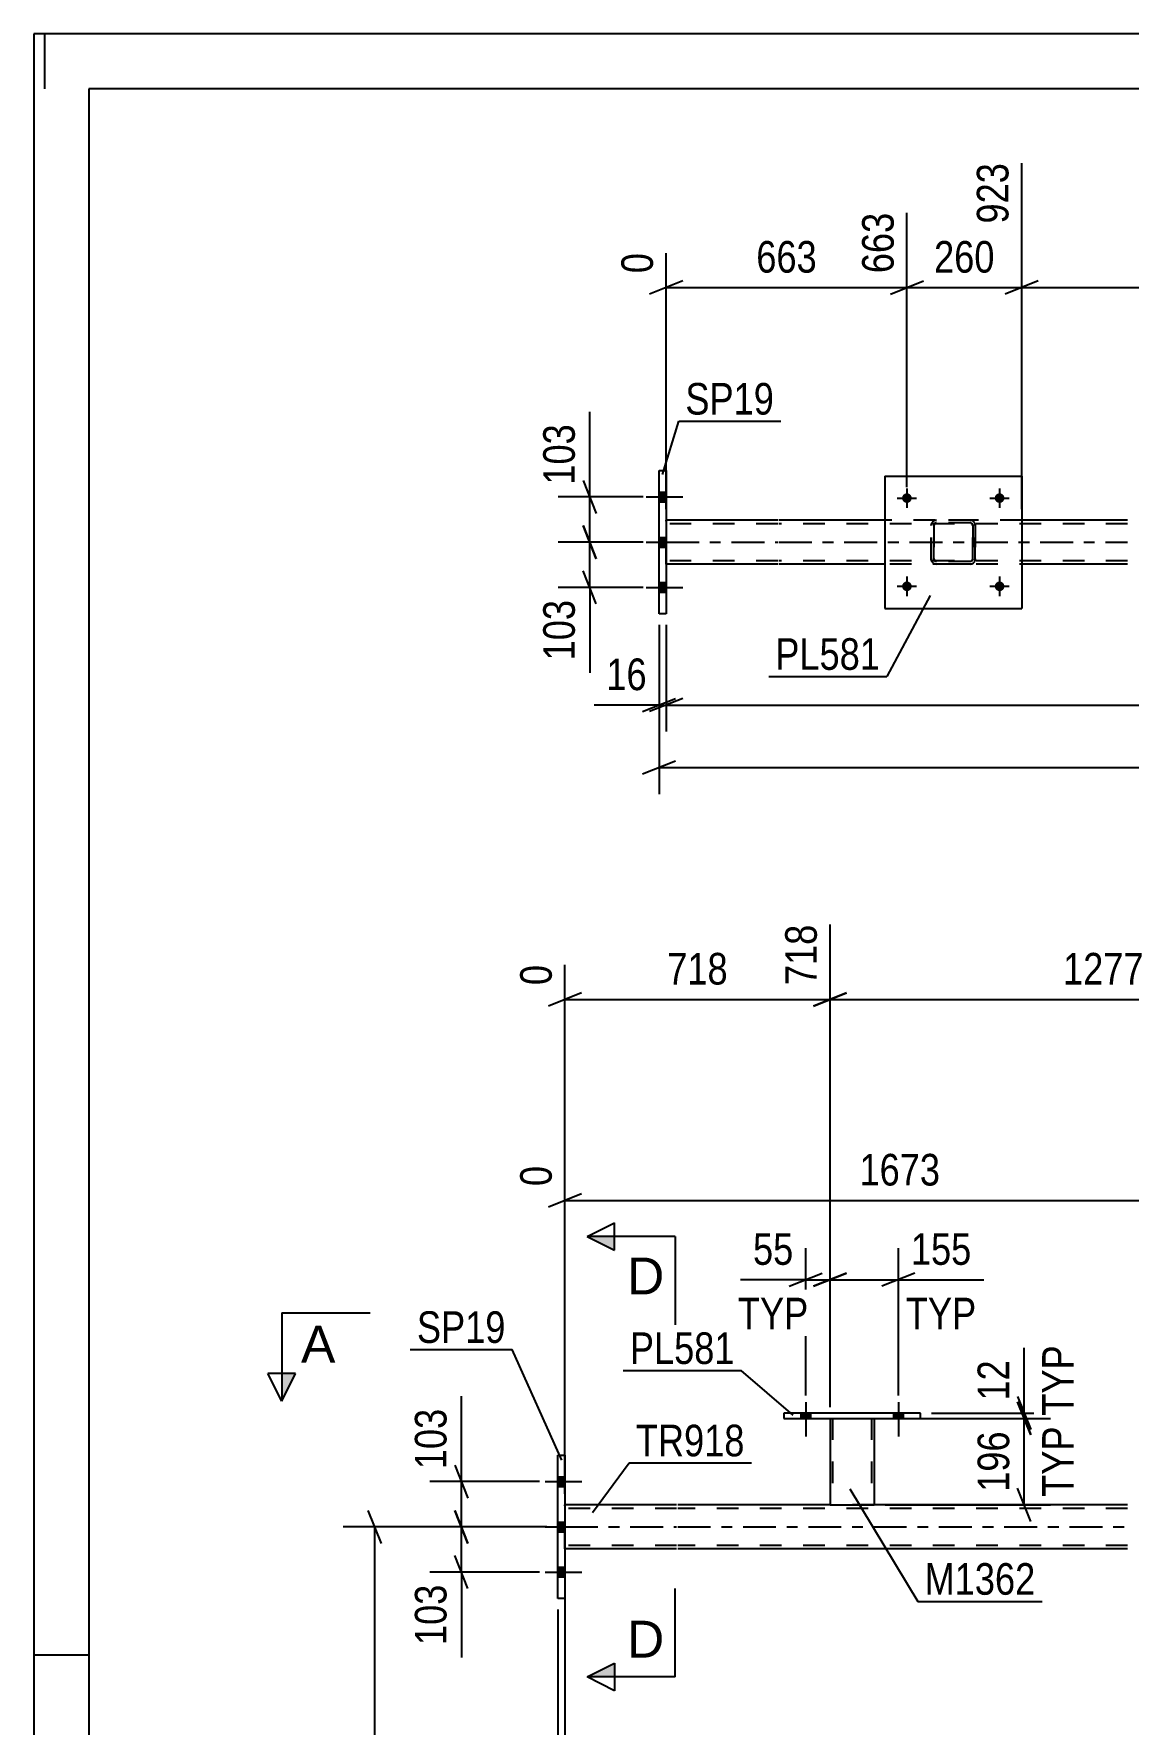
# Model space of a CAD drawing. Header units: millimetres. Extents: x 0 to 841, y 0 to 594.
# Drawn here: x 0 to 99.2, y 440.8 to 594 of the extents above; entities that cross this region are included whole.
import ezdxf

# ---------------------------------------------------------------- set-up
doc = ezdxf.new("R2010")
doc.units = ezdxf.units.MM
doc.linetypes.add('DXK_LINE_DOT2', pattern=[3.9198, 1.9599, -1.9599])
doc.linetypes.add('DXK_LINE_DOT3', pattern=[5.9187, 2.979, -0.9799, 0.9799, -0.9799])
doc.styles.add('Arial', font='ARIAL.TTF', dxfattribs={"height": 0.2})
doc.styles.add('Arial Narrow', font='ARIALN.TTF', dxfattribs={"height": 0.2})

# ---------------------------------------------------------------- blocks, each defined once
blk = doc.blocks.new('Unknown-814748264-1133')
at = {"color": 5, "linetype": 'Continuous'}
for p, q in [((841, 594), (0, 594)), ((0, 594), (0, 0)), ((1, 589), (1, 594)), ((836, 589), (5, 589)), ((5, 589), (5, 5)), ((5, 447), (0, 447))]:
    blk.add_line(p, q, dxfattribs=at)
blk = doc.blocks.new('Bolt-814748264-4861 - 4858')
at = {"linetype": 'Continuous'}
for points in [[(79.57, 543.91, -1), (78.69, 543.91, -1)], [(87.97, 543.91, -1), (87.09, 543.91, -1)]]:
    blk.add_hatch(color=1, dxfattribs=at).paths.add_polyline_path(points)
at = {"color": 1, "linetype": 'Continuous'}
for p, q in [((79.13, 544.79), (79.13, 543.03)), ((87.53, 544.79), (87.53, 543.03)), ((78.25, 543.91), (80.01, 543.91)), ((86.65, 543.91), (88.41, 543.91))]:
    blk.add_line(p, q, dxfattribs=at)
blk = doc.blocks.new('Bolt-814748264-4860 - 4858')
at = {"linetype": 'Continuous'}
for points in [[(79.57, 551.91, -1), (78.69, 551.91, -1)], [(87.97, 551.91, -1), (87.09, 551.91, -1)]]:
    blk.add_hatch(color=1, dxfattribs=at).paths.add_polyline_path(points)
at = {"color": 1, "linetype": 'Continuous'}
for p, q in [((78.25, 551.91), (80.01, 551.91)), ((79.13, 552.79), (79.13, 551.03)), ((86.65, 551.91), (88.41, 551.91)), ((87.53, 552.79), (87.53, 551.03))]:
    blk.add_line(p, q, dxfattribs=at)
blk = doc.blocks.new('Part-814748264-4892 - 4858')
at = {"color": 2, "linetype": 'Continuous'}
for p, q in [((77.13, 553.91), (77.13, 541.91)), ((77.13, 553.91), (89.53, 553.91)), ((89.53, 553.91), (89.53, 541.91)), ((77.13, 541.91), (89.53, 541.91))]:
    blk.add_line(p, q, dxfattribs=at)
blk = doc.blocks.new('Part-814748264-4893 - 4858')
at = {"color": 7, "linetype": 'DXK_LINE_DOT2'}
for p, q in [((81.33, 549.43), (81.37, 549.61)), ((81.37, 549.61), (81.33, 549.43)), ((81.33, 546.39), (81.33, 549.43)), ((81.33, 549.43), (81.33, 549.43)), ((81.33, 546.39), (81.33, 549.43)), ((81.57, 549.43), (81.59, 549.52)), ((81.59, 549.52), (81.57, 549.43)), ((81.57, 546.39), (81.57, 549.43)), ((81.57, 549.43), (81.57, 549.43)), ((81.57, 549.43), (81.57, 546.39)), ((81.59, 549.52), (81.64, 549.6)), ((81.64, 549.6), (81.59, 549.52)), ((81.63, 549.87), (81.81, 549.91)), ((81.81, 549.91), (81.63, 549.87)), ((81.72, 549.65), (81.64, 549.6)), ((81.81, 549.67), (81.72, 549.65)), ((84.85, 549.91), (81.81, 549.91)), ((84.85, 549.67), (81.81, 549.67)), ((84.85, 549.91), (85.04, 549.87)), ((85.04, 549.87), (84.85, 549.91)), ((84.94, 549.65), (84.85, 549.67)), ((84.94, 549.65), (85.02, 549.6)), ((85.02, 549.6), (85.07, 549.52)), ((85.07, 549.52), (85.02, 549.6)), ((85.07, 549.52), (85.09, 549.43)), ((85.09, 549.43), (85.07, 549.52)), ((85.09, 546.39), (85.09, 549.43)), ((85.09, 549.43), (85.09, 549.43)), ((85.09, 549.43), (85.09, 546.39)), ((85.3, 549.61), (85.33, 549.43)), ((85.33, 549.43), (85.3, 549.61)), ((85.33, 546.39), (85.33, 549.43)), ((85.33, 549.43), (85.33, 549.43)), ((85.33, 549.43), (85.33, 546.39)), ((81.33, 546.39), (81.33, 546.39)), ((81.37, 546.2), (81.33, 546.39)), ((81.33, 546.39), (81.37, 546.2)), ((81.57, 546.39), (81.57, 546.39)), ((81.59, 546.3), (81.57, 546.39)), ((81.57, 546.39), (81.59, 546.3)), ((81.64, 546.22), (81.59, 546.3)), ((81.59, 546.3), (81.64, 546.22)), ((81.81, 545.91), (81.63, 545.94)), ((81.63, 545.94), (81.81, 545.91)), ((81.72, 546.17), (81.64, 546.22)), ((81.81, 546.15), (81.72, 546.17)), ((84.85, 546.15), (81.81, 546.15)), ((84.85, 545.91), (81.81, 545.91)), ((84.94, 546.17), (84.85, 546.15)), ((85.04, 545.94), (84.85, 545.91)), ((84.85, 545.91), (85.04, 545.94)), ((85.02, 546.22), (84.94, 546.17)), ((85.07, 546.3), (85.02, 546.22)), ((85.02, 546.22), (85.07, 546.3)), ((85.09, 546.39), (85.07, 546.3)), ((85.07, 546.3), (85.09, 546.39)), ((85.09, 546.39), (85.09, 546.39)), ((85.33, 546.39), (85.3, 546.2)), ((85.3, 546.2), (85.33, 546.39)), ((85.33, 546.39), (85.33, 546.39))]:
    blk.add_line(p, q, dxfattribs=at)
at = {"color": 7, "linetype": 'DXK_LINE_DOT3'}
blk.add_line((83.33, 547.91), (83.33, 547.91), dxfattribs=at)
at = {"color": 7, "linetype": 'DXK_LINE_DOT2'}
for centre, start, end in [((81.81, 549.43), 112.5, 157.5), ((81.81, 549.43), 112.5, 157.5), ((84.85, 549.43), 22.5, 67.5), ((84.85, 549.43), 22.5, 67.5), ((81.81, 546.39), 202.5, 247.5), ((81.81, 546.39), 202.5, 247.5), ((84.85, 546.39), 292.5, 337.5), ((84.85, 546.39), 292.5, 337.5)]:
    blk.add_arc(centre, 0.48, start, end, dxfattribs=at)
blk = doc.blocks.new('Part-814748264-5004 - 4858')
at = {"color": 2, "linetype": 'Continuous'}
for p, q in [((56.67, 554.41), (57.31, 554.41)), ((56.67, 541.41), (56.67, 554.41)), ((57.31, 554.41), (57.31, 541.41)), ((57.31, 541.41), (56.67, 541.41))]:
    blk.add_line(p, q, dxfattribs=at)
blk = doc.blocks.new('Bolt-814748264-5053 - 4858')
at = {"linetype": 'Continuous'}
for points in [[(57.31, 551.57), (57.31, 552.45), (56.67, 552.45), (56.67, 551.57)], [(57.31, 551.57), (57.31, 552.45), (56.67, 552.45), (56.67, 551.57)], [(57.31, 551.57), (57.31, 552.45), (56.67, 552.45), (56.67, 551.57)], [(57.31, 547.47), (57.31, 548.35), (56.67, 548.35), (56.67, 547.47)], [(57.31, 547.47), (57.31, 548.35), (56.67, 548.35), (56.67, 547.47)], [(57.31, 543.37), (57.31, 544.25), (56.67, 544.25), (56.67, 543.37)], [(57.31, 543.37), (57.31, 544.25), (56.67, 544.25), (56.67, 543.37)], [(57.31, 543.37), (57.31, 544.25), (56.67, 544.25), (56.67, 543.37)]]:
    blk.add_hatch(color=1, dxfattribs=at).paths.add_polyline_path(points)
at = {"color": 1, "linetype": 'Continuous'}
for p, q in [((55.51, 552.01), (58.83, 552.01)), ((55.51, 552.01), (58.83, 552.01)), ((55.51, 552.01), (58.83, 552.01)), ((56.67, 552.45), (57.31, 552.45)), ((56.67, 552.45), (57.31, 552.45)), ((56.67, 552.45), (57.31, 552.45)), ((56.67, 551.57), (57.31, 551.57)), ((56.67, 551.57), (57.31, 551.57)), ((56.67, 551.57), (57.31, 551.57)), ((55.51, 547.91), (58.83, 547.91)), ((55.51, 547.91), (58.83, 547.91)), ((56.67, 548.35), (57.31, 548.35)), ((56.67, 548.35), (57.31, 548.35)), ((56.67, 547.47), (57.31, 547.47)), ((56.67, 547.47), (57.31, 547.47)), ((56.67, 544.25), (57.31, 544.25)), ((56.67, 544.25), (57.31, 544.25)), ((56.67, 544.25), (57.31, 544.25)), ((55.51, 543.81), (58.83, 543.81)), ((55.51, 543.81), (58.83, 543.81)), ((55.51, 543.81), (58.83, 543.81)), ((56.67, 543.37), (57.31, 543.37)), ((56.67, 543.37), (57.31, 543.37)), ((56.67, 543.37), (57.31, 543.37))]:
    blk.add_line(p, q, dxfattribs=at)
blk = doc.blocks.new('Part-814748264-5058 - 4858')
at = {"color": 2, "linetype": 'Continuous'}
for p, q in [((67.43, 549.91), (57.31, 549.91)), ((77.13, 549.91), (67.53, 549.91)), ((99.13, 549.91), (89.53, 549.91)), ((67.43, 545.91), (57.31, 545.91)), ((77.13, 545.91), (67.53, 545.91)), ((99.13, 545.91), (89.53, 545.91))]:
    blk.add_line(p, q, dxfattribs=at)
at = {"color": 7, "linetype": 'DXK_LINE_DOT2'}
for p, q in [((57.31, 545.91), (57.31, 549.91)), ((67.43, 549.59), (57.31, 549.59)), ((99.13, 549.59), (67.53, 549.59)), ((89.53, 549.91), (77.13, 549.91)), ((67.43, 546.23), (57.31, 546.23)), ((99.13, 546.23), (67.53, 546.23)), ((99.13, 545.91), (77.13, 545.91))]:
    blk.add_line(p, q, dxfattribs=at)
at = {"color": 7, "linetype": 'DXK_LINE_DOT3'}
for p, q in [((57.31, 547.91), (67.43, 547.91)), ((67.53, 547.91), (99.13, 547.91))]:
    blk.add_line(p, q, dxfattribs=at)
blk = doc.blocks.new('Bolt-814748264-3021 - 3014')
at = {"linetype": 'Continuous'}
for points in [[(69.52, 468.48), (70.4, 468.48), (70.4, 468.96), (69.52, 468.96)], [(77.92, 468.48), (78.8, 468.48), (78.8, 468.96), (77.92, 468.96)]]:
    blk.add_hatch(color=1, dxfattribs=at).paths.add_polyline_path(points)
at = {"color": 1, "linetype": 'Continuous'}
for p, q in [((69.52, 468.96), (69.52, 468.48)), ((69.96, 469.96), (69.96, 466.84)), ((70.4, 468.96), (70.4, 468.48)), ((77.92, 468.96), (77.92, 468.48)), ((78.36, 469.96), (78.36, 466.84)), ((78.8, 468.96), (78.8, 468.48))]:
    blk.add_line(p, q, dxfattribs=at)
blk = doc.blocks.new('Bolt-814748264-3028 - 3014')
at = {"linetype": 'Continuous'}
for points in [[(69.52, 468.48), (70.4, 468.48), (70.4, 468.96), (69.52, 468.96)], [(77.92, 468.48), (78.8, 468.48), (78.8, 468.96), (77.92, 468.96)]]:
    blk.add_hatch(color=1, dxfattribs=at).paths.add_polyline_path(points)
at = {"color": 1, "linetype": 'Continuous'}
for p, q in [((69.52, 468.96), (69.52, 468.48)), ((69.96, 469.96), (69.96, 466.84)), ((70.4, 468.96), (70.4, 468.48)), ((77.92, 468.96), (77.92, 468.48)), ((78.36, 469.96), (78.36, 466.84)), ((78.8, 468.96), (78.8, 468.48))]:
    blk.add_line(p, q, dxfattribs=at)
blk = doc.blocks.new('Part-814748264-3491 - 3014')
at = {"color": 2, "linetype": 'Continuous'}
for p, q in [((47.5, 452.14), (47.5, 465.14)), ((47.5, 465.14), (48.14, 465.14)), ((48.14, 465.14), (48.14, 452.14)), ((48.14, 452.14), (47.5, 452.14))]:
    blk.add_line(p, q, dxfattribs=at)
blk = doc.blocks.new('Part-814748264-3064 - 3014')
at = {"color": 2, "linetype": 'Continuous'}
for p, q in [((72.16, 468.48), (72.16, 460.64)), ((76.16, 468.48), (76.16, 460.64)), ((72.16, 460.64), (76.16, 460.64))]:
    blk.add_line(p, q, dxfattribs=at)
at = {"color": 7, "linetype": 'DXK_LINE_DOT2'}
for p, q in [((72.16, 468.48), (76.16, 468.48)), ((72.16, 468.48), (72.16, 468.48)), ((72.16, 468.48), (72.16, 468.48)), ((72.4, 468.48), (72.4, 460.64)), ((75.92, 468.48), (75.92, 460.64)), ((76.16, 468.48), (76.16, 468.48)), ((76.16, 468.48), (76.16, 468.48)), ((75.87, 460.64), (75.9, 460.64)), ((75.87, 460.64), (75.9, 460.64)), ((75.9, 460.64), (75.92, 460.64)), ((75.9, 460.64), (75.92, 460.64))]:
    blk.add_line(p, q, dxfattribs=at)
blk = doc.blocks.new('Part-814748264-3069 - 3014')
at = {"color": 2, "linetype": 'Continuous'}
for p, q in [((67.96, 468.96), (67.96, 468.48)), ((80.36, 468.96), (67.96, 468.96)), ((80.36, 468.48), (80.36, 468.96)), ((67.96, 468.48), (80.36, 468.48))]:
    blk.add_line(p, q, dxfattribs=at)
blk = doc.blocks.new('Bolt-814748264-3252 - 3014')
at = {"linetype": 'Continuous'}
for points in [[(48.14, 462.3), (48.14, 463.18), (47.5, 463.18), (47.5, 462.3)], [(48.14, 462.3), (48.14, 463.18), (47.5, 463.18), (47.5, 462.3)], [(48.14, 462.3), (48.14, 463.18), (47.5, 463.18), (47.5, 462.3)], [(48.14, 458.2), (48.14, 459.08), (47.5, 459.08), (47.5, 458.2)], [(48.14, 458.2), (48.14, 459.08), (47.5, 459.08), (47.5, 458.2)], [(48.14, 454.1), (48.14, 454.98), (47.5, 454.98), (47.5, 454.1)], [(48.14, 454.1), (48.14, 454.98), (47.5, 454.98), (47.5, 454.1)], [(48.14, 454.1), (48.14, 454.98), (47.5, 454.98), (47.5, 454.1)]]:
    blk.add_hatch(color=1, dxfattribs=at).paths.add_polyline_path(points)
at = {"color": 1, "linetype": 'Continuous'}
for p, q in [((47.5, 463.18), (48.14, 463.18)), ((47.5, 463.18), (48.14, 463.18)), ((47.5, 463.18), (48.14, 463.18)), ((46.34, 462.74), (49.66, 462.74)), ((46.34, 462.74), (49.66, 462.74)), ((46.34, 462.74), (49.66, 462.74)), ((47.5, 462.3), (48.14, 462.3)), ((47.5, 462.3), (48.14, 462.3)), ((47.5, 462.3), (48.14, 462.3)), ((46.34, 458.64), (49.66, 458.64)), ((46.34, 458.64), (49.66, 458.64)), ((47.5, 459.08), (48.14, 459.08)), ((47.5, 459.08), (48.14, 459.08)), ((47.5, 458.2), (48.14, 458.2)), ((47.5, 458.2), (48.14, 458.2)), ((46.34, 454.54), (49.66, 454.54)), ((46.34, 454.54), (49.66, 454.54)), ((46.34, 454.54), (49.66, 454.54)), ((47.5, 454.98), (48.14, 454.98)), ((47.5, 454.98), (48.14, 454.98)), ((47.5, 454.98), (48.14, 454.98)), ((47.5, 454.1), (48.14, 454.1)), ((47.5, 454.1), (48.14, 454.1)), ((47.5, 454.1), (48.14, 454.1))]:
    blk.add_line(p, q, dxfattribs=at)
blk = doc.blocks.new('Part-814748264-3323 - 3014')
at = {"color": 2, "linetype": 'Continuous'}
for p, q in [((58.26, 460.64), (48.14, 460.64)), ((72.16, 460.64), (58.36, 460.64)), ((99.13, 460.64), (76.16, 460.64)), ((58.26, 456.64), (48.14, 456.64)), ((99.13, 456.64), (58.36, 456.64))]:
    blk.add_line(p, q, dxfattribs=at)
at = {"color": 7, "linetype": 'DXK_LINE_DOT2'}
for p, q in [((48.14, 456.64), (48.14, 460.64)), ((58.26, 460.32), (48.14, 460.32)), ((99.13, 460.32), (58.36, 460.32)), ((76.16, 460.64), (72.16, 460.64)), ((58.26, 456.96), (48.14, 456.96)), ((99.13, 456.96), (58.36, 456.96))]:
    blk.add_line(p, q, dxfattribs=at)
at = {"color": 7, "linetype": 'DXK_LINE_DOT3'}
for p, q in [((48.14, 458.64), (58.26, 458.64)), ((58.36, 458.64), (99.13, 458.64))]:
    blk.add_line(p, q, dxfattribs=at)
blk = doc.blocks.new('StraightDimension-814748264-13834 - 4858')
at = {"color": 7, "linetype": 'Continuous'}
for p, q in [((89.53, 550.91), (89.53, 582.28)), ((79.13, 552.91), (79.13, 577.78)), ((77.63, 570.4), (80.63, 571.6)), ((79.13, 571), (89.53, 571)), ((91.03, 571.6), (88.03, 570.4))]:
    blk.add_line(p, q, dxfattribs=at)
at = {"color": 0}
blk.add_wipeout([(87.68, 571.75), (87.68, 575.95), (80.99, 575.95), (80.99, 571.75)], dxfattribs=at)
at = {"color": 3, "style": 'Arial Narrow'}
blk.add_text('260', height=2.863, dxfattribs=at).set_placement((81.59, 572.35))
at = {"color": 0, "linetype": 'Continuous'}
blk.add_wipeout([(88.93, 582.88), (84.73, 582.88), (84.73, 576.2), (88.93, 576.2)], dxfattribs=at)
at = {"color": 3, "linetype": 'Continuous', "style": 'Arial Narrow'}
blk.add_text('923', height=2.863, rotation=90.0002, dxfattribs=at).set_placement((88.33, 576.8))
blk = doc.blocks.new('StraightDimension-814748264-13835 - 4858')
at = {"color": 7, "linetype": 'Continuous'}
for p, q in [((79.13, 552.91), (79.13, 577.78)), ((57.31, 550.91), (57.31, 574.12)), ((58.81, 571.6), (55.81, 570.4)), ((57.31, 571), (79.13, 571)), ((77.63, 570.4), (80.63, 571.6))]:
    blk.add_line(p, q, dxfattribs=at)
at = {"color": 0, "linetype": 'Continuous'}
for points in [[(78.53, 578.38), (74.33, 578.38), (74.33, 571.7), (78.53, 571.7)], [(56.71, 574.72), (52.51, 574.72), (52.51, 571.7), (56.71, 571.7)]]:
    blk.add_wipeout(points, dxfattribs=at)
at = {"color": 0}
blk.add_wipeout([(71.57, 571.75), (71.57, 575.95), (64.88, 575.95), (64.88, 571.75)], dxfattribs=at)
at = {"color": 3, "linetype": 'Continuous', "style": 'Arial Narrow'}
for s, height, p in [('663', 2.863, (77.93, 572.3)), ('0', 2.86, (56.11, 572.3))]:
    blk.add_text(s, height=height, rotation=90.0002, dxfattribs=at).set_placement(p)
at = {"color": 3, "style": 'Arial Narrow'}
blk.add_text('663', height=2.863, dxfattribs=at).set_placement((65.48, 572.35))
blk = doc.blocks.new('StraightDimension-814748264-8703 - 4858')
at = {"color": 7, "linetype": 'Continuous'}
for p, q in [((57.31, 540.41), (57.31, 530.75)), ((58.81, 533.75), (55.81, 532.55)), ((57.31, 533.15), (763.33, 533.15))]:
    blk.add_line(p, q, dxfattribs=at)
blk = doc.blocks.new('StraightDimension-814748264-8704 - 4858')
at = {"color": 7, "linetype": 'Continuous'}
for p, q in [((56.67, 540.41), (56.67, 530.75)), ((57.31, 540.41), (57.31, 530.75)), ((55.17, 532.55), (58.17, 533.75)), ((58.81, 533.75), (55.81, 532.55)), ((56.67, 533.15), (57.31, 533.15))]:
    blk.add_line(p, q, dxfattribs=at)
at = {"color": 0}
blk.add_wipeout([(56.15, 533.9), (56.15, 538.1), (51.29, 538.1), (51.29, 533.9)], dxfattribs=at)
at = {"color": 7, "linetype": 'Continuous'}
blk.add_line((56.67, 533.15), (50.77, 533.15), dxfattribs=at)
blk.add_line((56.67, 533.15), (50.77, 533.15), dxfattribs=at)
at = {"color": 3, "style": 'Arial Narrow'}
blk.add_text('16', height=2.863, dxfattribs=at).set_placement((51.89, 534.5))
blk = doc.blocks.new('StraightDimension-814748264-5116 - 4858')
at = {"color": 7, "linetype": 'Continuous'}
for p, q in [((56.67, 540.41), (56.67, 525.07)), ((58.17, 528.07), (55.17, 526.87)), ((56.67, 527.47), (763.97, 527.47))]:
    blk.add_line(p, q, dxfattribs=at)
blk = doc.blocks.new('StraightDimension-814748264-5158 - 4858')
at = {"color": 7, "linetype": 'Continuous'}
for p, q in [((49.78, 553.51), (50.98, 550.51)), ((55.22, 552.01), (47.53, 552.01)), ((50.38, 547.91), (50.38, 552.01)), ((50.98, 546.41), (49.78, 549.41)), ((55.22, 547.91), (47.53, 547.91))]:
    blk.add_line(p, q, dxfattribs=at)
at = {"color": 0}
blk.add_wipeout([(49.63, 559.22), (45.43, 559.22), (45.43, 552.53), (49.63, 552.53)], dxfattribs=at)
at = {"color": 7, "linetype": 'Continuous'}
blk.add_line((50.38, 552.01), (50.38, 559.74), dxfattribs=at)
blk.add_line((50.38, 552.01), (50.38, 559.74), dxfattribs=at)
at = {"color": 3, "style": 'Arial Narrow'}
blk.add_text('103', height=2.863, rotation=90.0002, dxfattribs=at).set_placement((49.03, 553.13))
blk = doc.blocks.new('StraightDimension-814748264-5168 - 4858')
at = {"color": 7, "linetype": 'Continuous'}
for p, q in [((49.78, 549.41), (50.98, 546.41)), ((55.22, 547.91), (47.53, 547.91)), ((50.38, 543.81), (50.38, 547.91)), ((50.98, 542.31), (49.78, 545.31)), ((55.22, 543.81), (47.53, 543.81))]:
    blk.add_line(p, q, dxfattribs=at)
at = {"color": 0}
blk.add_wipeout([(49.63, 543.28), (45.43, 543.28), (45.43, 536.6), (49.63, 536.6)], dxfattribs=at)
at = {"color": 7, "linetype": 'Continuous'}
blk.add_line((50.38, 543.81), (50.38, 536.07), dxfattribs=at)
blk.add_line((50.38, 543.81), (50.38, 536.07), dxfattribs=at)
at = {"color": 3, "style": 'Arial Narrow'}
blk.add_text('103', height=2.863, rotation=90.0002, dxfattribs=at).set_placement((49.03, 537.2))
blk = doc.blocks.new('StraightDimension-814748264-13833 - 4858')
at = {"color": 7, "linetype": 'Continuous'}
for p, q in [((89.53, 550.91), (89.53, 582.28)), ((119.51, 552.91), (119.51, 579.61)), ((91.03, 571.6), (88.03, 570.4)), ((89.53, 571), (119.51, 571)), ((118.01, 570.4), (121.01, 571.6))]:
    blk.add_line(p, q, dxfattribs=at)
at = {"color": 0, "linetype": 'Continuous'}
blk.add_wipeout([(118.91, 580.21), (114.71, 580.21), (114.71, 571.7), (118.91, 571.7)], dxfattribs=at)
at = {"color": 0}
blk.add_wipeout([(108.78, 571.75), (108.78, 575.95), (100.27, 575.95), (100.27, 571.75)], dxfattribs=at)
at = {"color": 3, "linetype": 'Continuous', "style": 'Arial Narrow'}
blk.add_text('1940', height=2.863, rotation=90.0002, dxfattribs=at).set_placement((118.31, 572.3))
at = {"color": 3, "style": 'Arial Narrow'}
blk.add_text('1017', height=2.863, dxfattribs=at).set_placement((100.87, 572.35))
blk = doc.blocks.new('StraightDimension-814748264-4026 - 3014')
at = {"color": 7, "linetype": 'Continuous'}
blk.add_line((47.5, 451.14), (47.5, 294.81), dxfattribs=at)
blk = doc.blocks.new('StraightDimension-814748264-15163 - 3014')
at = {"color": 7, "linetype": 'Continuous'}
for p, q in [((121.71, 469.48), (121.71, 515.07)), ((72.16, 469.48), (72.16, 513.24)), ((73.66, 507.06), (70.66, 505.86)), ((72.16, 506.46), (121.71, 506.46)), ((120.21, 505.86), (123.21, 507.06))]:
    blk.add_line(p, q, dxfattribs=at)
at = {"color": 0, "linetype": 'Continuous'}
blk.add_wipeout([(121.11, 515.67), (116.91, 515.67), (116.91, 507.15), (121.11, 507.15)], dxfattribs=at)
at = {"color": 0}
blk.add_wipeout([(101.19, 507.21), (101.19, 511.41), (92.68, 511.41), (92.68, 507.21)], dxfattribs=at)
at = {"color": 3, "linetype": 'Continuous', "style": 'Arial Narrow'}
blk.add_text('1995', height=2.863, rotation=90.0002, dxfattribs=at).set_placement((120.51, 507.76))
at = {"color": 3, "style": 'Arial Narrow'}
blk.add_text('1277', height=2.863, dxfattribs=at).set_placement((93.28, 507.81))
blk = doc.blocks.new('StraightDimension-814748264-4556 - 3014')
at = {"color": 7, "linetype": 'Continuous'}
for p, q in [((38.15, 460.14), (39.35, 457.14)), ((45.84, 458.64), (35.9, 458.64)), ((38.75, 454.54), (38.75, 458.64)), ((39.35, 453.04), (38.15, 456.04)), ((45.84, 454.54), (35.9, 454.54))]:
    blk.add_line(p, q, dxfattribs=at)
at = {"color": 0}
blk.add_wipeout([(38, 454.02), (33.8, 454.02), (33.8, 447.33), (38, 447.33)], dxfattribs=at)
at = {"color": 7, "linetype": 'Continuous'}
blk.add_line((38.75, 454.54), (38.75, 446.81), dxfattribs=at)
blk.add_line((38.75, 454.54), (38.75, 446.81), dxfattribs=at)
at = {"color": 3, "style": 'Arial Narrow'}
blk.add_text('103', height=2.863, rotation=90.0002, dxfattribs=at).set_placement((37.4, 447.93))
blk = doc.blocks.new('StraightDimension-814748264-15164 - 3014')
at = {"color": 7, "linetype": 'Continuous'}
for p, q in [((72.16, 469.48), (72.16, 513.24)), ((48.14, 461.64), (48.14, 509.58)), ((49.64, 507.06), (46.64, 505.86)), ((48.14, 506.46), (72.16, 506.46)), ((70.66, 505.86), (73.66, 507.06))]:
    blk.add_line(p, q, dxfattribs=at)
at = {"color": 0, "linetype": 'Continuous'}
for points in [[(71.56, 513.84), (67.36, 513.84), (67.36, 507.15), (71.56, 507.15)], [(47.54, 510.18), (43.34, 510.18), (43.34, 507.15), (47.54, 507.15)]]:
    blk.add_wipeout(points, dxfattribs=at)
at = {"color": 0}
blk.add_wipeout([(63.49, 507.21), (63.49, 511.41), (56.81, 511.41), (56.81, 507.21)], dxfattribs=at)
at = {"color": 3, "linetype": 'Continuous', "style": 'Arial Narrow'}
for s, height, p in [('718', 2.863, (70.96, 507.76)), ('0', 2.86, (46.94, 507.76))]:
    blk.add_text(s, height=height, rotation=90.0002, dxfattribs=at).set_placement(p)
at = {"color": 3, "style": 'Arial Narrow'}
blk.add_text('718', height=2.863, dxfattribs=at).set_placement((57.41, 507.81))
blk = doc.blocks.new('StraightDimension-814748264-3612 - 3014')
at = {"color": 7, "linetype": 'Continuous'}
for p, q in [((69.96, 470.56), (69.96, 483.9)), ((72.16, 469.48), (72.16, 483.9)), ((68.46, 480.45), (71.46, 481.65)), ((73.66, 481.65), (70.66, 480.45)), ((69.96, 481.05), (72.16, 481.05))]:
    blk.add_line(p, q, dxfattribs=at)
at = {"color": 0}
blk.add_wipeout([(69.44, 481.8), (69.44, 486), (64.58, 486), (64.58, 481.8)], dxfattribs=at)
at = {"color": 0, "linetype": 'Continuous'}
blk.add_wipeout([(70.8, 475.95), (70.8, 480.15), (63.21, 480.15), (63.21, 475.95)], dxfattribs=at)
at = {"color": 7, "linetype": 'Continuous'}
blk.add_line((69.96, 481.05), (64.06, 481.05), dxfattribs=at)
blk.add_line((69.96, 481.05), (64.06, 481.05), dxfattribs=at)
at = {"color": 3, "style": 'Arial Narrow'}
blk.add_text('55', height=2.863, dxfattribs=at).set_placement((65.18, 482.4))
at = {"color": 3, "linetype": 'Continuous', "style": 'Arial Narrow'}
blk.add_text('TYP', height=2.863, dxfattribs=at).set_placement((63.81, 476.55))
blk = doc.blocks.new('StraightDimension-814748264-3620 - 3014')
at = {"color": 7, "linetype": 'Continuous'}
for p, q in [((72.16, 469.48), (72.16, 483.9)), ((78.36, 470.56), (78.36, 483.9)), ((70.66, 480.45), (73.66, 481.65)), ((79.86, 481.65), (76.86, 480.45)), ((72.16, 481.05), (78.36, 481.05))]:
    blk.add_line(p, q, dxfattribs=at)
at = {"color": 0}
blk.add_wipeout([(85.57, 481.8), (85.57, 486), (78.89, 486), (78.89, 481.8)], dxfattribs=at)
at = {"color": 0, "linetype": 'Continuous'}
blk.add_wipeout([(86.02, 475.95), (86.02, 480.15), (78.43, 480.15), (78.43, 475.95)], dxfattribs=at)
at = {"color": 7, "linetype": 'Continuous'}
blk.add_line((78.36, 481.05), (86.1, 481.05), dxfattribs=at)
blk.add_line((78.36, 481.05), (86.1, 481.05), dxfattribs=at)
at = {"color": 3, "style": 'Arial Narrow'}
blk.add_text('155', height=2.863, dxfattribs=at).set_placement((79.49, 482.4))
at = {"color": 3, "linetype": 'Continuous', "style": 'Arial Narrow'}
blk.add_text('TYP', height=2.863, dxfattribs=at).set_placement((79.03, 476.55))
blk = doc.blocks.new('StraightDimension-814748264-3685 - 3014')
at = {"color": 7, "linetype": 'Continuous'}
for p, q in [((48.14, 455.64), (48.14, 392.61)), ((89.01, 336.42), (89.01, 397.86)), ((49.64, 395.61), (46.64, 394.41)), ((87.51, 394.41), (90.51, 395.61)), ((48.14, 395.01), (89.01, 395.01))]:
    blk.add_line(p, q, dxfattribs=at)
at = {"color": 0}
blk.add_wipeout([(72.83, 395.76), (72.83, 399.96), (64.32, 399.96), (64.32, 395.76)], dxfattribs=at)
at = {"color": 3, "style": 'Arial Narrow'}
blk.add_text('1139', height=2.863, dxfattribs=at).set_placement((64.92, 396.36))
blk = doc.blocks.new('StraightDimension-814748264-3708 - 3014')
at = {"color": 7, "linetype": 'Continuous'}
for p, q in [((31.5, 457.14), (30.3, 460.14)), ((46.5, 458.64), (28.05, 458.64)), ((30.9, 332.78), (30.9, 458.64)), ((30.3, 334.28), (31.5, 331.28)), ((87.37, 332.78), (28.05, 332.78))]:
    blk.add_line(p, q, dxfattribs=at)
at = {"color": 0}
blk.add_wipeout([(30.15, 399.97), (25.95, 399.97), (25.95, 391.46), (30.15, 391.46)], dxfattribs=at)
at = {"color": 3, "style": 'Arial Narrow'}
blk.add_text('3147', height=2.863, rotation=90.0002, dxfattribs=at).set_placement((29.55, 392.06))
blk = doc.blocks.new('StraightDimension-814748264-4355 - 3014')
at = {"color": 7, "linetype": 'Continuous'}
for p, q in [((81.36, 468.96), (92.15, 468.96)), ((89.15, 470.46), (90.35, 467.46)), ((90.35, 466.98), (89.15, 469.98)), ((89.75, 468.48), (89.75, 468.96)), ((77.16, 468.48), (92.15, 468.48))]:
    blk.add_line(p, q, dxfattribs=at)
at = {"color": 0, "linetype": 'Continuous'}
blk.add_wipeout([(94.85, 475.71), (90.65, 475.71), (90.65, 468.12), (94.85, 468.12)], dxfattribs=at)
at = {"color": 0}
blk.add_wipeout([(89, 474.34), (84.8, 474.34), (84.8, 469.49), (89, 469.49)], dxfattribs=at)
at = {"color": 7, "linetype": 'Continuous'}
blk.add_line((89.75, 468.96), (89.75, 474.87), dxfattribs=at)
blk.add_line((89.75, 468.96), (89.75, 474.87), dxfattribs=at)
at = {"color": 3, "style": 'Arial Narrow'}
blk.add_text('12', height=2.863, rotation=90.0002, dxfattribs=at).set_placement((88.4, 470.09))
at = {"color": 3, "linetype": 'Continuous', "style": 'Arial Narrow'}
blk.add_text('TYP', height=2.863, rotation=90.0002, dxfattribs=at).set_placement((94.25, 468.72))
blk = doc.blocks.new('StraightDimension-814748264-4363 - 3014')
at = {"color": 7, "linetype": 'Continuous'}
for p, q in [((89.15, 469.98), (90.35, 466.98)), ((77.16, 468.48), (92.15, 468.48)), ((89.75, 460.64), (89.75, 468.48)), ((90.35, 459.14), (89.15, 462.14)), ((77.16, 460.64), (92.15, 460.64))]:
    blk.add_line(p, q, dxfattribs=at)
at = {"color": 0}
blk.add_wipeout([(89, 467.91), (84.8, 467.91), (84.8, 461.22), (89, 461.22)], dxfattribs=at)
at = {"color": 0, "linetype": 'Continuous'}
blk.add_wipeout([(94.85, 468.36), (90.65, 468.36), (90.65, 460.77), (94.85, 460.77)], dxfattribs=at)
at = {"color": 3, "linetype": 'Continuous', "style": 'Arial Narrow'}
blk.add_text('TYP', height=2.863, rotation=90.0002, dxfattribs=at).set_placement((94.25, 461.37))
at = {"color": 3, "style": 'Arial Narrow'}
blk.add_text('196', height=2.863, rotation=90.0002, dxfattribs=at).set_placement((88.4, 461.82))
blk = doc.blocks.new('StraightDimension-814748264-4546 - 3014')
at = {"color": 7, "linetype": 'Continuous'}
for p, q in [((38.15, 464.24), (39.35, 461.24)), ((45.84, 462.74), (35.9, 462.74)), ((38.75, 458.64), (38.75, 462.74)), ((39.35, 457.14), (38.15, 460.14)), ((45.84, 458.64), (35.9, 458.64))]:
    blk.add_line(p, q, dxfattribs=at)
at = {"color": 0}
blk.add_wipeout([(38, 469.95), (33.8, 469.95), (33.8, 463.27), (38, 463.27)], dxfattribs=at)
at = {"color": 7, "linetype": 'Continuous'}
blk.add_line((38.75, 462.74), (38.75, 470.48), dxfattribs=at)
blk.add_line((38.75, 462.74), (38.75, 470.48), dxfattribs=at)
at = {"color": 3, "style": 'Arial Narrow'}
blk.add_text('103', height=2.863, rotation=90.0002, dxfattribs=at).set_placement((37.4, 463.87))
blk = doc.blocks.new('StraightDimension-814748264-15564 - 3014')
at = {"color": 7, "linetype": 'Continuous'}
for p, q in [((108.83, 457.64), (108.83, 496.85)), ((48.14, 461.64), (48.14, 491.36)), ((49.64, 488.84), (46.64, 487.64)), ((48.14, 488.24), (108.83, 488.24)), ((107.33, 487.64), (110.33, 488.84))]:
    blk.add_line(p, q, dxfattribs=at)
at = {"color": 0, "linetype": 'Continuous'}
for points in [[(108.23, 497.45), (104.03, 497.45), (104.03, 488.94), (108.23, 488.94)], [(47.54, 491.96), (43.34, 491.96), (43.34, 488.94), (47.54, 488.94)]]:
    blk.add_wipeout(points, dxfattribs=at)
at = {"color": 0}
blk.add_wipeout([(82.74, 488.99), (82.74, 493.19), (74.23, 493.19), (74.23, 488.99)], dxfattribs=at)
at = {"color": 3, "linetype": 'Continuous', "style": 'Arial Narrow'}
for s, height, p in [('1673', 2.863, (107.63, 489.54)), ('0', 2.86, (46.94, 489.54))]:
    blk.add_text(s, height=height, rotation=90.0002, dxfattribs=at).set_placement(p)
at = {"color": 3, "style": 'Arial Narrow'}
blk.add_text('1673', height=2.863, dxfattribs=at).set_placement((74.83, 489.59))
blk = doc.blocks.new('Mark-814748264-4888 - 4858')
at = {"color": 0}
blk.add_wipeout([(76.7, 536.34), (76.7, 539.34), (67.2, 539.34), (67.2, 536.34)], dxfattribs=at)
blk.add_wipeout([(76.7, 536.34), (76.7, 539.34), (67.2, 539.34), (67.2, 536.34)], dxfattribs=at)
at = {"color": 30, "linetype": 'Continuous'}
for p in [(81.23, 543.08), (66.6, 535.74)]:
    blk.add_line(p, (77.3, 535.74), dxfattribs=at)
at = {"color": 3, "style": 'Arial Narrow'}
blk.add_text('PL581', height=2.863, dxfattribs=at).set_placement((67.2, 536.34))
blk = doc.blocks.new('Mark-814748264-5000 - 4858')
at = {"color": 0}
blk.add_wipeout([(67.09, 559.48), (67.09, 562.48), (59.05, 562.48), (59.05, 559.48)], dxfattribs=at)
blk.add_wipeout([(67.09, 559.48), (67.09, 562.48), (59.05, 562.48), (59.05, 559.48)], dxfattribs=at)
at = {"color": 30, "linetype": 'Continuous'}
for p, q in [((56.99, 554.05), (58.45, 558.88)), ((58.45, 558.88), (67.69, 558.88))]:
    blk.add_line(p, q, dxfattribs=at)
at = {"color": 3, "style": 'Arial Narrow'}
blk.add_text('SP19', height=2.863, dxfattribs=at).set_placement((59.05, 559.48))
blk = doc.blocks.new('Mark-814748264-3060 - 3014')
at = {"color": 0}
blk.add_wipeout([(90.79, 452.49), (90.79, 455.49), (80.73, 455.49), (80.73, 452.49)], dxfattribs=at)
blk.add_wipeout([(90.79, 452.49), (90.79, 455.49), (80.73, 455.49), (80.73, 452.49)], dxfattribs=at)
at = {"color": 30, "linetype": 'Continuous'}
for p, q in [((73.97, 462.09), (80.13, 451.89)), ((80.13, 451.89), (91.39, 451.89))]:
    blk.add_line(p, q, dxfattribs=at)
at = {"color": 3, "style": 'Arial Narrow'}
blk.add_text('M1362', height=2.863, dxfattribs=at).set_placement((80.73, 452.49))
blk = doc.blocks.new('Mark-814748264-3065 - 3014')
at = {"color": 0}
blk.add_wipeout([(63.52, 473.41), (63.52, 476.41), (54.02, 476.41), (54.02, 473.41)], dxfattribs=at)
blk.add_wipeout([(63.52, 473.41), (63.52, 476.41), (54.02, 476.41), (54.02, 473.41)], dxfattribs=at)
at = {"color": 30, "linetype": 'Continuous'}
for p in [(53.42, 472.81), (68.82, 468.77)]:
    blk.add_line(p, (64.12, 472.81), dxfattribs=at)
at = {"color": 3, "style": 'Arial Narrow'}
blk.add_text('PL581', height=2.863, dxfattribs=at).set_placement((54.02, 473.41))
blk = doc.blocks.new('Mark-814748264-3487 - 3014')
at = {"color": 0}
blk.add_wipeout([(42.76, 475.32), (42.76, 478.32), (34.72, 478.32), (34.72, 475.32)], dxfattribs=at)
blk.add_wipeout([(42.76, 475.32), (42.76, 478.32), (34.72, 478.32), (34.72, 475.32)], dxfattribs=at)
at = {"color": 30, "linetype": 'Continuous'}
for p in [(34.12, 474.72), (47.86, 464.7)]:
    blk.add_line(p, (43.36, 474.72), dxfattribs=at)
at = {"color": 3, "style": 'Arial Narrow'}
blk.add_text('SP19', height=2.863, dxfattribs=at).set_placement((34.72, 475.32))
blk = doc.blocks.new('Mark-814748264-3319 - 3014')
at = {"color": 0}
blk.add_wipeout([(64.43, 465.04), (64.43, 468.04), (54.56, 468.04), (54.56, 465.04)], dxfattribs=at)
blk.add_wipeout([(64.43, 465.04), (64.43, 468.04), (54.56, 468.04), (54.56, 465.04)], dxfattribs=at)
at = {"color": 30, "linetype": 'Continuous'}
for p, q in [((50.62, 459.93), (53.96, 464.44)), ((53.96, 464.44), (65.03, 464.44))]:
    blk.add_line(p, q, dxfattribs=at)
at = {"color": 3, "style": 'Arial Narrow'}
blk.add_text('TR918', height=2.863, dxfattribs=at).set_placement((54.56, 465.04))
blk = doc.blocks.new('SectionMark-814748264-4776 - 3014')
at = {"linetype": 'Continuous'}
blk.add_hatch(color=6, dxfattribs=at).paths.add_polyline_path([(22.47, 472.54), (23.72, 472.54), (22.47, 470.04)])
at = {"color": 6, "linetype": 'Continuous'}
for p, q in [((22.47, 478.04), (30.47, 478.04)), ((22.47, 478.04), (22.47, 470.04)), ((22.47, 470.04), (21.22, 472.54)), ((23.72, 472.54), (21.22, 472.54)), ((22.47, 470.04), (23.72, 472.54))]:
    blk.add_line(p, q, dxfattribs=at)
at = {"color": 0, "linetype": 'Continuous'}
blk.add_wipeout([(27.33, 473.54), (27.33, 477.04), (24.22, 477.04), (24.22, 473.54)], dxfattribs=at)
at = {"color": 3, "linetype": 'Continuous', "style": 'Arial'}
blk.add_text('A', height=3.34, dxfattribs=at).set_placement((24.22, 473.54))
blk = doc.blocks.new('SectionMark-814748264-4780 - 3014')
at = {"linetype": 'Continuous'}
for points in [[(52.64, 484.97), (52.64, 483.72), (50.14, 484.97)], [(52.64, 446.29), (52.64, 445.04), (50.14, 445.04)]]:
    blk.add_hatch(color=6, dxfattribs=at).paths.add_polyline_path(points)
at = {"color": 6, "linetype": 'Continuous'}
for p, q in [((50.14, 484.97), (52.64, 486.22)), ((52.64, 483.72), (52.64, 486.22)), ((58.14, 484.97), (50.14, 484.97)), ((50.14, 484.97), (52.64, 483.72)), ((58.14, 484.97), (58.14, 476.97)), ((58.14, 445.04), (58.14, 453.04)), ((50.14, 445.04), (52.64, 446.29)), ((52.64, 446.29), (52.64, 443.79)), ((58.14, 445.04), (50.14, 445.04)), ((52.64, 443.79), (50.14, 445.04))]:
    blk.add_line(p, q, dxfattribs=at)
at = {"color": 0, "linetype": 'Continuous'}
for points in [[(57.14, 479.72), (57.14, 483.22), (53.77, 483.22), (53.77, 479.72)], [(57.14, 446.79), (57.14, 450.29), (53.77, 450.29), (53.77, 446.79)]]:
    blk.add_wipeout(points, dxfattribs=at)
at = {"color": 3, "linetype": 'Continuous', "style": 'Arial'}
for p in [(53.77, 479.72), (53.77, 446.79)]:
    blk.add_text('D', height=3.34, dxfattribs=at).set_placement(p)

msp = doc.modelspace()

# ---------------------------------------------------------------- block references
for name in ['Unknown-814748264-1133', 'Part-814748264-5004 - 4858', 'Part-814748264-4892 - 4858', 'Bolt-814748264-5053 - 4858', 'Part-814748264-5058 - 4858', 'Bolt-814748264-4860 - 4858', 'Part-814748264-4893 - 4858', 'Bolt-814748264-4861 - 4858', 'Part-814748264-3069 - 3014', 'Bolt-814748264-3021 - 3014', 'Bolt-814748264-3028 - 3014', 'Part-814748264-3064 - 3014', 'Part-814748264-3491 - 3014', 'Bolt-814748264-3252 - 3014', 'Part-814748264-3323 - 3014']:
    msp.add_blockref(name, (0, 0))

# ---------------------------------------------------------------- next in the draw order: block references
for name in ['StraightDimension-814748264-13834 - 4858', 'StraightDimension-814748264-8703 - 4858', 'StraightDimension-814748264-15163 - 3014', 'StraightDimension-814748264-4026 - 3014']:
    msp.add_blockref(name, (0, 0))

# ---------------------------------------------------------------- next in the draw order: block references
for name in ['StraightDimension-814748264-13833 - 4858', 'StraightDimension-814748264-13835 - 4858', 'StraightDimension-814748264-8704 - 4858', 'StraightDimension-814748264-15164 - 3014', 'StraightDimension-814748264-4556 - 3014', 'StraightDimension-814748264-3685 - 3014']:
    msp.add_blockref(name, (0, 0))

# ---------------------------------------------------------------- next in the draw order: block references
for name in ['Mark-814748264-5000 - 4858', 'StraightDimension-814748264-5158 - 4858', 'StraightDimension-814748264-5116 - 4858', 'StraightDimension-814748264-3612 - 3014', 'StraightDimension-814748264-3708 - 3014']:
    msp.add_blockref(name, (0, 0))

# ---------------------------------------------------------------- next in the draw order: block references
for name in ['StraightDimension-814748264-5168 - 4858', 'Mark-814748264-4888 - 4858', 'StraightDimension-814748264-3620 - 3014', 'StraightDimension-814748264-4546 - 3014']:
    msp.add_blockref(name, (0, 0))

# ---------------------------------------------------------------- next in the draw order: block references
msp.add_blockref('StraightDimension-814748264-4355 - 3014', (0, 0))

# ---------------------------------------------------------------- next in the draw order: block references
msp.add_blockref('StraightDimension-814748264-4363 - 3014', (0, 0))

# ---------------------------------------------------------------- next in the draw order: block references
msp.add_blockref('StraightDimension-814748264-15564 - 3014', (0, 0))

# ---------------------------------------------------------------- next in the draw order: block references
for name in ['Mark-814748264-3487 - 3014', 'Mark-814748264-3065 - 3014', 'Mark-814748264-3060 - 3014']:
    msp.add_blockref(name, (0, 0))

# ---------------------------------------------------------------- next in the draw order: block references
for name in ['SectionMark-814748264-4776 - 3014', 'Mark-814748264-3319 - 3014']:
    msp.add_blockref(name, (0, 0))

# ---------------------------------------------------------------- next in the draw order: block references
msp.add_blockref('SectionMark-814748264-4780 - 3014', (0, 0))

doc.saveas('drawing.dxf')
